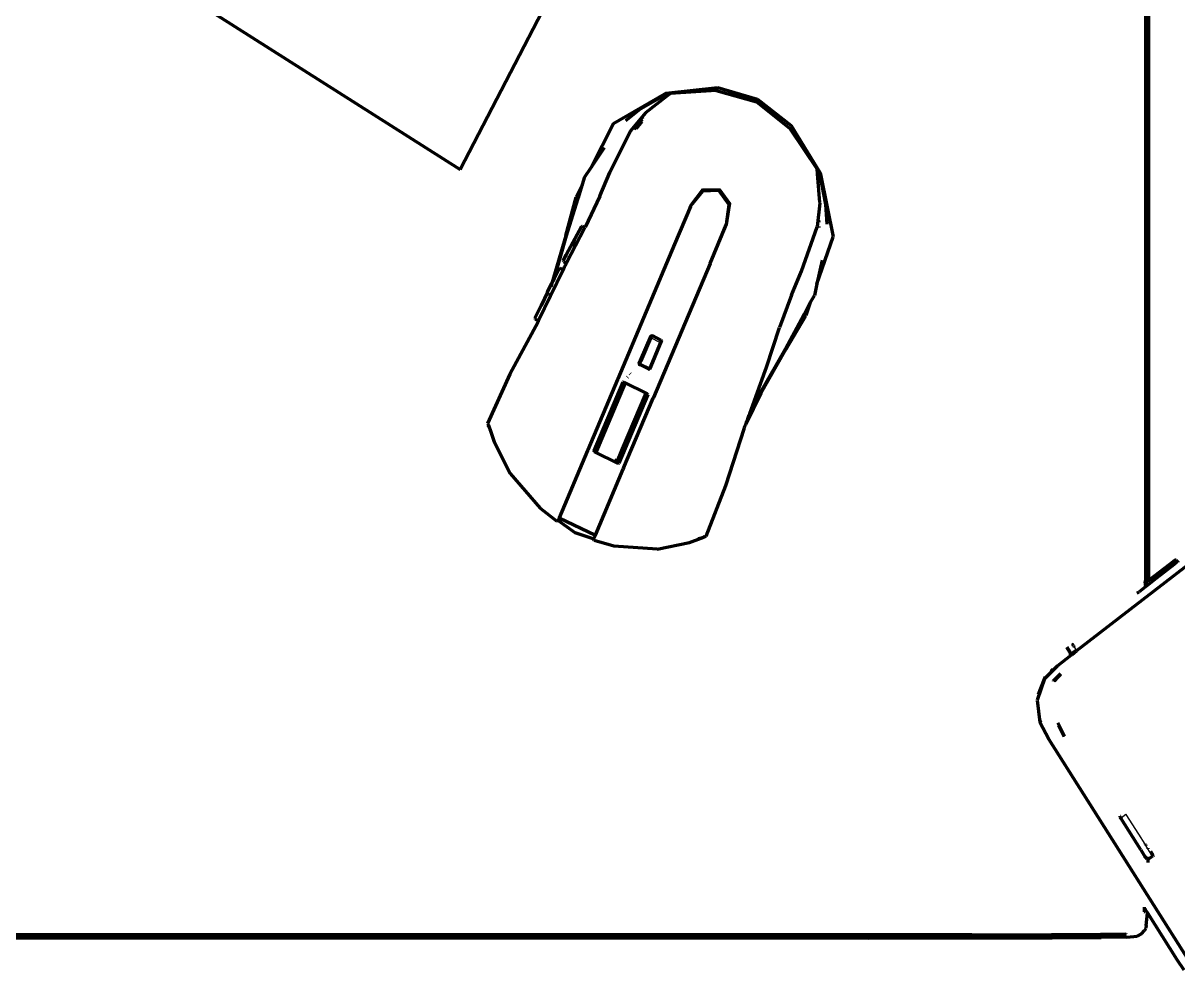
# Model space of a CAD drawing. Header units: millimetres. Extents: x 4307 to 31003, y 2809 to 20009.
# Drawn here: x 12985.9 to 13191.9, y 13393.5 to 13562.4 of the extents above; entities that cross this region are included whole.
import ezdxf

# ---------------------------------------------------------------- set-up
doc = ezdxf.new("R2010")
doc.units = ezdxf.units.MM
doc.layers.add('ProfileEdges', color=7, linetype='Continuous')

msp = doc.modelspace()

# ---------------------------------------------------------------- linework, layer by layer
for p, q in [((13100.52, 13549.77), (13100.35, 13549.79)), ((13116.7, 13548.46), (13109.53, 13550.4)), ((13099.8, 13549.25), (13100.04, 13549.39)), ((13122.65, 13543.64), (13116.7, 13548.46)), ((13096.8, 13546.14), (13096.23, 13545.3)), ((13096.6, 13545.53), (13096.23, 13545.3)), ((13096.23, 13545.3), (13094.96, 13543.42)), ((13095.09, 13543.45), (13096.49, 13545.19)), ((13096.35, 13544.76), (13095.37, 13543.53)), ((13096.1, 13545.22), (13095.87, 13545.07)), ((13096.23, 13545.3), (13096.1, 13545.22)), ((13128.01, 13535.59), (13128.13, 13535.46)), ((13128.05, 13534.93), (13129.02, 13530.07)), ((13084.55, 13531.37), (13084.91, 13531.17)), ((13084.93, 13531.24), (13084.64, 13531.41)), ((13084.64, 13531.37), (13084.93, 13531.21)), ((13084.93, 13531.24), (13084.64, 13531.37)), ((13104.83, 13529.89), (13107.05, 13532.85)), ((13107.05, 13532.85), (13110.13, 13532.88)), ((13107.07, 13532.55), (13107.08, 13532.66)), ((13110.02, 13532.62), (13107.07, 13532.55)), ((13107.07, 13532.47), (13107.07, 13532.55)), ((13107.08, 13532.66), (13110.06, 13532.7)), ((13110.02, 13532.62), (13109.99, 13532.54)), ((13110.06, 13532.7), (13110.02, 13532.62)), ((13111, 13531.27), (13110.02, 13532.62)), ((13110.06, 13532.7), (13111.94, 13530.15)), ((13110.13, 13532.88), (13112.09, 13530.25)), ((13104.4, 13528.82), (13104.83, 13529.89)), ((13105.59, 13530.75), (13104.88, 13529.86)), ((13111.9, 13530.04), (13111.42, 13526.49)), ((13112.09, 13530.25), (13111.48, 13526.46)), ((13111.87, 13530.08), (13111.82, 13530.02)), ((13111.94, 13530.15), (13111.87, 13530.08)), ((13111.9, 13530.04), (13111.87, 13530.08)), ((13104.4, 13528.82), (13101.94, 13523.04)), ((13128.04, 13526.93), (13127.98, 13527.28)), ((13082.74, 13524.53), (13082.81, 13524.76)), ((13085.57, 13526.12), (13084.7, 13524.49)), ((13085.57, 13526.12), (13086.03, 13525.89)), ((13086.01, 13525.84), (13085.61, 13526.04)), ((13111.48, 13526.46), (13087.76, 13470.21)), ((13101.94, 13523.04), (13081.11, 13473.64)), ((13082.79, 13524.07), (13082.88, 13524.41)), ((13082.86, 13521.02), (13083.78, 13522.75)), ((13083.78, 13522.75), (13084.68, 13524.44)), ((13084.38, 13523.66), (13083.97, 13522.39)), ((13084.7, 13524.49), (13084.68, 13524.44)), ((13082.36, 13520.03), (13082.86, 13521.02)), ((13082.8, 13519.64), (13083.14, 13520.88)), ((13080.64, 13516.74), (13081.57, 13518.6)), ((13081.57, 13518.6), (13081.59, 13518.64)), ((13082.14, 13518.31), (13081.57, 13518.6)), ((13082.16, 13518.35), (13081.59, 13518.64)), ((13082.8, 13519.64), (13082.36, 13520.03)), ((13080.62, 13516.69), (13080.5, 13516.44)), ((13080.64, 13516.74), (13080.62, 13516.69)), ((13079.51, 13514.4), (13079.99, 13515.37)), ((13080.11, 13515.73), (13080.2, 13515.81)), ((13080.2, 13515.81), (13080.25, 13515.98)), ((13080.25, 13515.98), (13080.49, 13516.41)), ((13079.41, 13514.2), (13078.34, 13511.96)), ((13079.41, 13514.2), (13079.48, 13514.32)), ((13079.48, 13514.32), (13079.51, 13514.4)), ((13079.64, 13514.24), (13079.58, 13514.06)), ((13079.69, 13513.79), (13079.82, 13514.15)), ((13077.28, 13509.78), (13078.34, 13511.96)), ((13125.43, 13510.32), (13125.16, 13510.41)), ((13125.18, 13510.45), (13125.43, 13510.32)), ((13125.43, 13510.32), (13125.19, 13510.47)), ((13125.5, 13510.33), (13125.43, 13510.32)), ((13125.47, 13510.31), (13125.43, 13510.32)), ((13125.56, 13510.3), (13125.5, 13510.33)), ((13077.75, 13509.16), (13072.74, 13499.66)), ((13077.22, 13509.66), (13077.79, 13509.33)), ((13077.24, 13509.69), (13077.28, 13509.78)), ((13077.24, 13509.69), (13077.8, 13509.36)), ((13077.79, 13509.33), (13077.83, 13509.34)), ((13077.8, 13509.36), (13077.85, 13509.37)), ((13097.92, 13506.21), (13096.19, 13502.12)), ((13098.01, 13506.7), (13097.9, 13506.69)), ((13097.92, 13506.21), (13097.95, 13506.3)), ((13097.95, 13506.23), (13097.92, 13506.21)), ((13099.44, 13505.43), (13097.95, 13506.23)), ((13097.99, 13506.39), (13098.07, 13506.57)), ((13098.03, 13506.74), (13098.01, 13506.7)), ((13098.07, 13506.57), (13099.58, 13505.82)), ((13099.44, 13505.43), (13097.7, 13501.34)), ((13099.59, 13505.78), (13099.44, 13505.43)), ((13099.58, 13505.82), (13099.59, 13505.78)), ((13099.71, 13505.83), (13099.73, 13505.87)), ((13099.78, 13505.72), (13099.71, 13505.83)), ((13122.08, 13504.5), (13121.95, 13504.3)), ((13096.19, 13502.12), (13096, 13501.66)), ((13095.82, 13501.49), (13095.84, 13501.54)), ((13096, 13501.66), (13097.5, 13500.88)), ((13097.5, 13500.88), (13097.68, 13501.25)), ((13097.54, 13500.68), (13097.52, 13500.62)), ((13097.7, 13501.34), (13097.68, 13501.25)), ((13069.94, 13493.39), (13072.74, 13499.66)), ((13093.04, 13498.43), (13092.95, 13498.4)), ((13097.02, 13496.44), (13096.87, 13496.51)), ((13097.25, 13496.32), (13097.02, 13496.44)), ((13097.23, 13496.26), (13097.25, 13496.32)), ((13114.94, 13491.24), (13117.5, 13496.45)), ((13116.56, 13494.98), (13115.5, 13492.79)), ((13068.83, 13490.93), (13069.63, 13492.73)), ((13069.63, 13492.73), (13069.94, 13493.39)), ((13068.83, 13490.93), (13068.88, 13490.75)), ((13069.33, 13489.5), (13069.92, 13487.79)), ((13072.79, 13482.14), (13069.92, 13487.79)), ((13087.78, 13485.87), (13087.73, 13486.01)), ((13087.78, 13485.87), (13087.82, 13485.95)), ((13087.97, 13485.73), (13087.78, 13485.87)), ((13091.73, 13483.88), (13087.97, 13485.73)), ((13091.98, 13483.8), (13091.73, 13483.88)), ((13092.11, 13483.85), (13091.98, 13483.8)), ((13111.16, 13479.84), (13107.63, 13470.92)), ((13081.09, 13473.56), (13081.14, 13473.63)), ((13087.74, 13470.23), (13087.72, 13470.14)), ((13098.99, 13468.62), (13104.75, 13469.82)), ((13106.32, 13470.42), (13104.75, 13469.82)), ((13107.42, 13470.82), (13106.32, 13470.42)), ((13107.48, 13470.86), (13107.42, 13470.82)), ((13107.63, 13470.92), (13107.48, 13470.86)), ((13187.85, 13463.75), (13191.55, 13466.62)), ((13187.85, 13463.75), (13186.63, 13462.81)), ((13186.08, 13462.38), (13186.05, 13462.36)), ((13186.21, 13462.48), (13186.08, 13462.38)), ((13186.32, 13462.57), (13186.21, 13462.48)), ((13186.63, 13462.81), (13186.42, 13462.64)), ((13172.95, 13451.79), (13173.06, 13451.62)), ((13173.35, 13451.16), (13173.73, 13450.55)), ((13170.54, 13437.21), (13170.57, 13437.08)), ((13170.57, 13437.08), (13171.59, 13435.14)), ((13181.67, 13420.57), (13181.62, 13420.55)), ((13181.62, 13420.55), (13186, 13413.63)), ((13181.73, 13420.61), (13181.67, 13420.57)), ((13181.73, 13420.61), (13182.56, 13421.26)), ((13182.64, 13421.24), (13182.56, 13421.26)), ((13184.89, 13417.69), (13182.64, 13421.24)), ((13186.01, 13415.91), (13184.89, 13417.69)), ((13186.14, 13415.71), (13186.01, 13415.91)), ((13186.53, 13415.09), (13186.14, 13415.71)), ((13186, 13413.57), (13186.13, 13413.43)), ((13186.28, 13413.4), (13186.52, 13413.58)), ((13186.52, 13413.58), (13186.63, 13413.66)), ((13187.13, 13414.14), (13186.53, 13415.09)), ((13187.13, 13414.05), (13187.13, 13414.14)), ((13186.13, 13413.36), (13186.2, 13413.31))]:
    msp.add_line(p, q)
at = {"layer": 'ProfileEdges', "lineweight": 211}
for p, q in [((13186.06, 13712.74), (13186.08, 13462.9)), ((13186.19, 13712.75), (13186.21, 13462.63)), ((13186.62, 13712.81), (13186.63, 13462.96)), ((13186.32, 13689.15), (13186.32, 13462.88)), ((13186.42, 13462.87), (13186.42, 13689.16)), ((13063.81, 13536.31), (13121.4, 13647.16)), ((12998.26, 13577.98), (13063.81, 13536.31)), ((13091.18, 13544.5), (13100.35, 13549.79)), ((13096, 13547.12), (13100.31, 13549.61)), ((13100.38, 13549.56), (13100.31, 13549.61)), ((13100.35, 13549.79), (13100.58, 13549.91)), ((13100.38, 13549.56), (13100.49, 13549.58)), ((13100.7, 13549.41), (13100.49, 13549.58)), ((13100.58, 13549.91), (13109.78, 13550.93)), ((13101.37, 13549.88), (13100.73, 13549.39)), ((13109.53, 13550.4), (13101.37, 13549.88)), ((13109.53, 13550.4), (13116.68, 13548.42)), ((13109.78, 13550.93), (13116.86, 13548.85)), ((13100.73, 13549.39), (13096.89, 13546.43)), ((13100.73, 13549.39), (13100.7, 13549.41)), ((13116.68, 13548.42), (13122.65, 13543.64)), ((13116.86, 13548.85), (13122.86, 13544.18)), ((13093.41, 13545.07), (13096, 13547.12)), ((13096.89, 13546.43), (13094.25, 13543.22)), ((13087.23, 13536.69), (13091.18, 13544.5)), ((13095.77, 13544.92), (13096.1, 13545.22)), ((13095.87, 13545.07), (13095.84, 13545.05)), ((13122.65, 13543.64), (13127.54, 13536.38)), ((13122.86, 13544.18), (13128.06, 13535.73)), ((13094.25, 13543.22), (13090.55, 13535.79)), ((13087.23, 13536.69), (13089.58, 13540.24)), ((13086.1, 13534.98), (13087.23, 13536.69)), ((13088.76, 13531.54), (13090.55, 13535.79)), ((13127.61, 13535.53), (13127.54, 13536.38)), ((13127.61, 13535.53), (13127.64, 13535.52)), ((13127.98, 13530.4), (13127.61, 13535.53)), ((13127.64, 13535.52), (13127.89, 13535.45)), ((13127.96, 13535.33), (13127.89, 13535.45)), ((13128.04, 13535.31), (13127.96, 13535.33)), ((13129.08, 13530.06), (13128.04, 13535.31)), ((13128.06, 13535.73), (13128.13, 13535.46)), ((13128.13, 13535.46), (13130.36, 13524.29)), ((13084.57, 13531.44), (13085.68, 13533.62)), ((13084.93, 13531.24), (13085.68, 13533.62)), ((13085.68, 13533.62), (13086.1, 13534.98)), ((13082.68, 13524.56), (13084.55, 13531.37)), ((13082.82, 13524.45), (13084.91, 13531.17)), ((13084.55, 13531.37), (13084.64, 13531.37)), ((13084.57, 13531.44), (13084.64, 13531.41)), ((13084.64, 13531.41), (13084.64, 13531.37)), ((13084.91, 13531.17), (13084.93, 13531.24)), ((13088.76, 13531.54), (13086.11, 13526.03)), ((13107.07, 13532.47), (13104.95, 13529.82)), ((13109.99, 13532.54), (13107.07, 13532.47)), ((13111.82, 13530.02), (13109.99, 13532.54)), ((13104.93, 13529.73), (13102.06, 13522.98)), ((13104.95, 13529.82), (13104.93, 13529.73)), ((13111.35, 13526.53), (13111.82, 13530.02)), ((13128, 13530.31), (13127.5, 13526.07)), ((13128.03, 13530.37), (13127.98, 13530.4)), ((13128.03, 13530.37), (13128, 13530.31)), ((13129.32, 13526.54), (13129.08, 13530.06)), ((13082.77, 13521.07), (13085.47, 13526.15)), ((13082.8, 13519.64), (13086.01, 13525.84)), ((13085.47, 13526.15), (13085.61, 13526.2)), ((13085.61, 13526.2), (13086.08, 13525.97)), ((13086.01, 13525.84), (13086.03, 13525.89)), ((13086.03, 13525.89), (13086.08, 13525.97)), ((13086.08, 13525.97), (13086.11, 13526.03)), ((13108.42, 13519.57), (13111.3, 13526.45)), ((13111.3, 13526.45), (13111.35, 13526.53)), ((13124.74, 13518.16), (13127.5, 13526.07)), ((13127.87, 13525.97), (13127.87, 13526.12)), ((13082.68, 13524.56), (13080.21, 13516.06)), ((13080.64, 13516.95), (13082.82, 13524.45)), ((13102.06, 13522.98), (13091.94, 13498.96)), ((13127.49, 13515.92), (13130.36, 13524.29)), ((13082.26, 13520.07), (13082.77, 13521.07)), ((13080.64, 13516.95), (13081.49, 13518.66)), ((13081.64, 13518.73), (13081.49, 13518.66)), ((13082.2, 13518.44), (13081.64, 13518.73)), ((13082.4, 13518.87), (13082.2, 13518.44)), ((13082.3, 13519.92), (13082.26, 13520.07)), ((13082.3, 13519.92), (13082.75, 13519.53)), ((13082.72, 13519.48), (13082.4, 13518.87)), ((13082.72, 13519.48), (13082.75, 13519.53)), ((13082.8, 13519.64), (13082.75, 13519.53)), ((13108.42, 13519.57), (13098.33, 13495.66)), ((13128.43, 13520.14), (13127.49, 13515.92)), ((13082.14, 13518.31), (13077.82, 13509.39)), ((13080.21, 13516.06), (13080.64, 13516.95)), ((13080.5, 13516.44), (13080.64, 13516.95)), ((13082.16, 13518.35), (13082.14, 13518.31)), ((13082.2, 13518.44), (13082.16, 13518.35)), ((13122.94, 13513.91), (13124.74, 13518.16)), ((13079.4, 13514.42), (13080.21, 13516.06)), ((13080.11, 13515.73), (13079.99, 13515.37)), ((13080.21, 13516.06), (13080.11, 13515.73)), ((13080.49, 13516.41), (13080.5, 13516.44)), ((13127.49, 13515.92), (13127.03, 13513.86)), ((13257.25, 13515.05), (13173.81, 13450.42)), ((13079.4, 13514.42), (13078.27, 13512.07)), ((13079.59, 13514.26), (13079.55, 13514.14)), ((13079.63, 13513.93), (13079.73, 13514.19)), ((13122.94, 13513.91), (13120.83, 13508.12)), ((13125.19, 13510.47), (13126.36, 13512.63)), ((13125.56, 13510.3), (13126.36, 13512.63)), ((13126.36, 13512.63), (13127.03, 13513.86)), ((13078.27, 13512.07), (13077.17, 13509.8)), ((13121.85, 13504.31), (13125.16, 13510.41)), ((13125.16, 13510.41), (13125.19, 13510.47)), ((13077.75, 13509.16), (13072.72, 13499.77)), ((13077.16, 13509.77), (13077.17, 13509.8)), ((13077.22, 13509.66), (13077.16, 13509.77)), ((13077.22, 13509.66), (13077.21, 13509.62)), ((13077.79, 13509.33), (13077.21, 13509.62)), ((13077.82, 13509.31), (13077.74, 13509.23)), ((13077.74, 13509.23), (13077.75, 13509.16)), ((13077.82, 13509.31), (13077.79, 13509.33)), ((13077.82, 13509.39), (13077.83, 13509.34)), ((13077.83, 13509.34), (13077.82, 13509.31)), ((13122.02, 13504.26), (13125.53, 13510.23)), ((13125.53, 13510.23), (13125.47, 13510.31)), ((13125.47, 13510.31), (13125.56, 13510.3)), ((13096.01, 13502.21), (13097.88, 13506.65)), ((13097.96, 13506.64), (13096.08, 13502.18)), ((13097.88, 13506.65), (13097.9, 13506.69)), ((13097.88, 13506.65), (13097.96, 13506.64)), ((13097.96, 13506.64), (13098.01, 13506.7)), ((13098.01, 13506.7), (13098.09, 13506.69)), ((13098.09, 13506.69), (13099.66, 13505.88)), ((13118.47, 13501.03), (13120.83, 13508.12)), ((13099.71, 13505.74), (13097.83, 13501.27)), ((13097.89, 13501.24), (13099.77, 13505.68)), ((13099.66, 13505.88), (13099.71, 13505.83)), ((13099.71, 13505.83), (13099.71, 13505.74)), ((13099.77, 13505.68), (13099.71, 13505.74)), ((13099.78, 13505.72), (13099.77, 13505.68)), ((13117.42, 13496.53), (13121.85, 13504.31)), ((13117.56, 13496.42), (13122.02, 13504.26)), ((13095.79, 13501.69), (13096.01, 13502.21)), ((13095.88, 13501.71), (13096.08, 13502.18)), ((13095.93, 13502.26), (13096.01, 13502.21)), ((13096.01, 13502.21), (13096.08, 13502.18)), ((13096.08, 13502.18), (13096.19, 13502.12)), ((13095.62, 13501.56), (13095.81, 13501.52)), ((13095.69, 13501.71), (13095.79, 13501.69)), ((13095.77, 13501.64), (13095.79, 13501.69)), ((13095.81, 13501.62), (13095.77, 13501.64)), ((13095.79, 13501.69), (13095.81, 13501.62)), ((13095.84, 13501.54), (13095.81, 13501.62)), ((13095.81, 13501.52), (13095.84, 13501.54)), ((13095.84, 13501.54), (13095.93, 13501.49)), ((13095.93, 13501.57), (13095.88, 13501.71)), ((13096.03, 13501.47), (13095.93, 13501.57)), ((13095.93, 13501.49), (13096.03, 13501.47)), ((13096.03, 13501.47), (13095.95, 13501.29)), ((13097.51, 13500.77), (13096.03, 13501.47)), ((13096.03, 13501.47), (13097.42, 13500.73)), ((13097.38, 13500.65), (13097.42, 13500.73)), ((13097.46, 13500.72), (13097.42, 13500.73)), ((13097.46, 13500.72), (13097.54, 13500.68)), ((13097.51, 13500.77), (13097.63, 13500.81)), ((13097.57, 13500.69), (13097.54, 13500.68)), ((13097.7, 13500.5), (13097.54, 13500.68)), ((13097.66, 13500.68), (13097.57, 13500.69)), ((13097.63, 13500.81), (13097.83, 13501.27)), ((13097.66, 13500.68), (13097.89, 13501.24)), ((13097.75, 13500.64), (13097.66, 13500.68)), ((13097.7, 13501.34), (13097.83, 13501.27)), ((13097.83, 13501.27), (13097.89, 13501.24)), ((13097.89, 13501.24), (13097.98, 13501.2)), ((13115.5, 13492.79), (13118.25, 13500.37)), ((13118.25, 13500.37), (13118.47, 13501.03)), ((13072.72, 13499.77), (13068.74, 13490.99)), ((13091.89, 13498.84), (13086.63, 13486.31)), ((13087.76, 13486.09), (13092.93, 13498.34)), ((13093.25, 13498.25), (13089.09, 13488.39)), ((13091.94, 13498.96), (13091.89, 13498.84)), ((13092.95, 13498.4), (13092.93, 13498.34)), ((13092.93, 13498.34), (13093.06, 13498.39)), ((13093.25, 13498.25), (13093.06, 13498.39)), ((13093.27, 13498.29), (13093.25, 13498.25)), ((13097, 13496.38), (13093.25, 13498.25)), ((13093.67, 13499.25), (13093.64, 13499.18)), ((13094.2, 13499.8), (13094.16, 13499.83)), ((13097.3, 13496.17), (13092.14, 13483.92)), ((13092.82, 13486.47), (13097, 13496.38)), ((13097, 13496.38), (13097.02, 13496.44)), ((13097.23, 13496.26), (13097, 13496.38)), ((13097.3, 13496.17), (13097.23, 13496.26)), ((13114.78, 13490.79), (13117.56, 13496.42)), ((13117.42, 13496.53), (13115.14, 13491.8)), ((13092.99, 13483.03), (13098.29, 13495.54)), ((13098.29, 13495.54), (13098.33, 13495.66)), ((13115.14, 13491.8), (13115.01, 13491.52)), ((13115.14, 13491.8), (13115.39, 13492.56)), ((13115.5, 13492.79), (13115.39, 13492.56)), ((13068.74, 13490.99), (13068.88, 13490.75)), ((13068.88, 13490.75), (13068.89, 13490.77)), ((13068.88, 13490.75), (13068.9, 13490.69)), ((13068.88, 13490.61), (13068.9, 13490.69)), ((13068.88, 13490.61), (13068.9, 13490.53)), ((13068.9, 13490.53), (13068.88, 13490.44)), ((13068.91, 13490.39), (13068.88, 13490.44)), ((13068.9, 13490.69), (13069.33, 13489.5)), ((13068.91, 13490.39), (13069.1, 13489.99)), ((13069.1, 13489.99), (13069.33, 13489.5)), ((13111.25, 13479.9), (13114.57, 13490.23)), ((13114.57, 13490.23), (13114.64, 13490.52)), ((13114.64, 13490.52), (13114.78, 13490.79)), ((13114.78, 13490.79), (13114.81, 13490.97)), ((13114.81, 13490.97), (13114.94, 13491.24)), ((13114.94, 13491.24), (13115.01, 13491.52)), ((13069.33, 13489.5), (13069.9, 13487.71)), ((13069.9, 13487.71), (13072.77, 13482.07)), ((13089.09, 13488.39), (13088.32, 13486.55)), ((13089.09, 13488.39), (13089.17, 13488.35)), ((13086.55, 13486.17), (13081.51, 13474.14)), ((13086.55, 13486.17), (13086.63, 13486.31)), ((13087.73, 13486.01), (13087.76, 13486.09)), ((13087.76, 13486.09), (13087.82, 13485.95)), ((13087.82, 13485.95), (13088.02, 13485.84)), ((13088.02, 13485.84), (13087.97, 13485.73)), ((13088.32, 13486.55), (13088.02, 13485.84)), ((13088.22, 13486.08), (13088.02, 13485.84)), ((13091.78, 13483.99), (13088.02, 13485.84)), ((13088.32, 13486.55), (13088.39, 13486.49)), ((13091.78, 13483.99), (13092.82, 13486.47)), ((13092.82, 13486.47), (13092.74, 13486.52)), ((13091.79, 13484.24), (13091.42, 13484.5)), ((13091.78, 13483.99), (13091.73, 13483.88)), ((13091.78, 13483.99), (13091.79, 13484.24)), ((13091.78, 13483.99), (13092.01, 13483.87)), ((13092.01, 13483.87), (13092.14, 13483.92)), ((13092.11, 13483.85), (13092.14, 13483.92)), ((13072.77, 13482.07), (13078.12, 13475.86)), ((13087.98, 13471.09), (13092.94, 13482.87)), ((13092.99, 13483.03), (13092.94, 13482.87)), ((13107.73, 13470.88), (13111.25, 13479.9)), ((13078.12, 13475.86), (13081.09, 13473.56)), ((13081.25, 13473.6), (13081.09, 13473.56)), ((13081.3, 13473.7), (13081.25, 13473.6)), ((13081.35, 13473.74), (13081.3, 13473.7)), ((13081.3, 13473.7), (13084.27, 13471.53)), ((13081.51, 13474.14), (13081.35, 13473.74)), ((13081.51, 13474.14), (13087.98, 13471.09)), ((13084.27, 13471.53), (13087.69, 13470.4)), ((13087.64, 13470.3), (13087.69, 13470.4)), ((13087.72, 13470.14), (13087.64, 13470.3)), ((13087.68, 13470.48), (13087.98, 13471.09)), ((13087.69, 13470.4), (13087.68, 13470.48)), ((13091.22, 13469.11), (13087.72, 13470.14)), ((13098.96, 13468.55), (13104.72, 13469.75)), ((13104.72, 13469.75), (13106.81, 13470.54)), ((13106.81, 13470.54), (13106.32, 13470.42)), ((13106.81, 13470.54), (13107.31, 13470.72)), ((13107.21, 13470.63), (13106.81, 13470.54)), ((13107.26, 13470.65), (13107.21, 13470.63)), ((13107.31, 13470.72), (13107.26, 13470.65)), ((13107.31, 13470.72), (13107.38, 13470.75)), ((13107.38, 13470.75), (13107.73, 13470.88)), ((13107.42, 13470.82), (13107.38, 13470.75)), ((13107.42, 13470.82), (13107.47, 13470.84)), ((13107.48, 13470.86), (13107.47, 13470.84)), ((13098.96, 13468.55), (13091.22, 13469.11)), ((13190.42, 13465.86), (13186.63, 13462.96)), ((13191.21, 13465.84), (13188.08, 13463.39)), ((13191.34, 13466.58), (13190.42, 13465.86)), ((13191.21, 13465.84), (13191.34, 13465.98)), ((13191.55, 13466.62), (13191.34, 13466.58)), ((13191.34, 13465.98), (13191.71, 13466.38)), ((13191.58, 13466.12), (13191.34, 13465.98)), ((13191.55, 13466.62), (13191.71, 13466.38)), ((13191.58, 13466.12), (13191.74, 13466.34)), ((13191.71, 13466.38), (13191.74, 13466.42)), ((13191.71, 13466.38), (13191.74, 13466.34)), ((13191.85, 13466.5), (13191.74, 13466.42)), ((13191.74, 13466.34), (13191.79, 13466.26)), ((13191.85, 13466.5), (13191.79, 13466.26)), ((13191.9, 13466.52), (13191.85, 13466.5)), ((13188.08, 13463.39), (13186.32, 13462.02)), ((13186.63, 13462.96), (13186.6, 13462.93)), ((13188.08, 13463.39), (13187.85, 13463.75)), ((13184.65, 13460.76), (13184.97, 13460.96)), ((13186.08, 13461.83), (13184.97, 13460.96)), ((13186.05, 13462.51), (13186.08, 13462.9)), ((13186.05, 13462.51), (13186.21, 13462.63)), ((13186.08, 13462.38), (13186.05, 13462.51)), ((13186.05, 13462.51), (13186.05, 13462.36)), ((13186.05, 13462.36), (13186.08, 13461.83)), ((13186.32, 13462.02), (13186.08, 13461.83)), ((13186.32, 13462.72), (13186.21, 13462.63)), ((13186.21, 13462.63), (13186.21, 13462.48)), ((13186.32, 13462.88), (13186.42, 13462.87)), ((13186.32, 13462.72), (13186.32, 13462.88)), ((13186.32, 13462.57), (13186.32, 13462.72)), ((13186.32, 13462.02), (13186.32, 13462.57)), ((13186.55, 13462.89), (13186.42, 13462.79)), ((13186.63, 13462.81), (13186.6, 13462.93)), ((13184.65, 13460.76), (13184.57, 13460.72)), ((13172.01, 13451.07), (13172.8, 13449.83)), ((13172.06, 13451.11), (13172.84, 13449.86)), ((13173.25, 13451.31), (13173.06, 13451.62)), ((13173.25, 13451.31), (13173.35, 13451.16)), ((13170.37, 13447.74), (13172.88, 13449.7)), ((13172.58, 13449.64), (13172.8, 13449.83)), ((13172.8, 13449.83), (13172.84, 13449.86)), ((13172.8, 13449.83), (13172.88, 13449.7)), ((13172.84, 13449.86), (13173.28, 13450.19)), ((13172.93, 13449.73), (13172.84, 13449.86)), ((13172.88, 13449.7), (13172.93, 13449.73)), ((13172.93, 13449.73), (13173.81, 13450.42)), ((13173.28, 13450.19), (13173.73, 13450.55)), ((13173.81, 13450.42), (13173.73, 13450.55)), ((13168.09, 13445.43), (13170.37, 13447.74)), ((13169.28, 13446.8), (13169.6, 13447.13)), ((13168.09, 13445.43), (13166.78, 13441.65)), ((13167.03, 13442.67), (13168.09, 13445.43)), ((13168.09, 13445.43), (13168.13, 13445.65)), ((13168.13, 13445.65), (13168.22, 13445.75)), ((13169.69, 13445.03), (13169.7, 13445.07)), ((13169.7, 13445.07), (13171.02, 13446.39)), ((13170.41, 13445.69), (13169.83, 13444.99)), ((13170.95, 13446.21), (13170.41, 13445.69)), ((13166.78, 13441.65), (13167.26, 13437.68)), ((13167.26, 13437.68), (13168.83, 13434.67)), ((13167.35, 13437.83), (13167.31, 13438.06)), ((13167.44, 13437.66), (13167.35, 13437.83)), ((13171.67, 13435.21), (13170.47, 13437.59)), ((13171.57, 13435.13), (13170.57, 13437.08)), ((13193.82, 13395.19), (13168.83, 13434.67)), ((13181.57, 13420.76), (13181.59, 13420.92)), ((13181.63, 13420.66), (13181.57, 13420.76)), ((13181.59, 13420.92), (13181.63, 13420.95)), ((13181.67, 13420.57), (13181.65, 13420.63)), ((13185.26, 13414.92), (13181.67, 13420.57)), ((13186.01, 13416.01), (13186.01, 13415.91)), ((13186.14, 13415.81), (13186.14, 13415.71)), ((13185.26, 13414.92), (13186, 13413.74)), ((13186, 13413.74), (13186, 13413.63)), ((13186, 13413.74), (13186.13, 13413.53)), ((13186, 13413.63), (13186, 13413.57)), ((13186.13, 13413.53), (13186.13, 13413.43)), ((13186.13, 13413.53), (13186.21, 13413.42)), ((13186.5, 13413.16), (13187.38, 13413.84)), ((13186.52, 13413.58), (13186.5, 13413.16)), ((13186.53, 13415.2), (13186.53, 13415.09)), ((13186.96, 13414.7), (13187.41, 13414)), ((13187.38, 13413.84), (13187.41, 13414)), ((13187.55, 13413.97), (13187.38, 13413.84)), ((13186.13, 13413.43), (13186.13, 13413.36)), ((13186.28, 13413.4), (13186.21, 13413.42)), ((13186.36, 13413.19), (13186.28, 13413.4)), ((13186.5, 13413.16), (13186.36, 13413.19)), ((13186.5, 13413.16), (13186.51, 13413.04)), ((13186.51, 13412.93), (13186.51, 13412.68)), ((13185.9, 13403.84), (13185.91, 13404.45)), ((13185.9, 13403.84), (13186.03, 13403.79)), ((13185.91, 13404.45), (13185.91, 13404.71)), ((13185.91, 13404.45), (13186.04, 13404.29)), ((13186.04, 13404.29), (13186.03, 13404.25)), ((13186.03, 13404.25), (13186.03, 13403.79)), ((13186.03, 13404.25), (13186.44, 13403.65)), ((13186.04, 13404.29), (13186.04, 13404.51)), ((13186.23, 13401.42), (13186.44, 13403.65)), ((13186.44, 13403.65), (13191.69, 13395.32)), ((13186.23, 13401.42), (13186.13, 13400.94)), ((13136.73, 13399.13), (12669.97, 13399.14)), ((13155.09, 13399.76), (12670.04, 13399.76)), ((12688.41, 13399.37), (13136.71, 13399.37)), ((13136.7, 13399.6), (13155.1, 13399.62)), ((13136.71, 13399.47), (13136.7, 13399.6)), ((13155.11, 13399.49), (13136.71, 13399.47)), ((13136.71, 13399.47), (13136.71, 13399.37)), ((13136.73, 13399.13), (13169.42, 13399.21)), ((13155.09, 13399.76), (13169.34, 13399.8)), ((13155.1, 13399.62), (13169.36, 13399.65)), ((13169.38, 13399.53), (13155.11, 13399.49)), ((13169.34, 13399.8), (13178.06, 13399.86)), ((13178.09, 13399.71), (13169.36, 13399.65)), ((13169.36, 13399.65), (13169.38, 13399.53)), ((13169.42, 13399.21), (13178.18, 13399.26)), ((13178.06, 13399.86), (13182.61, 13399.94)), ((13182.65, 13399.8), (13178.09, 13399.71)), ((13182.78, 13399.35), (13178.18, 13399.26)), ((13182.61, 13399.94), (13182.65, 13399.8)), ((13182.78, 13399.35), (13184.58, 13399.53)), ((13184.58, 13399.53), (13185.36, 13399.91)), ((13185.36, 13399.91), (13185.93, 13400.54)), ((13186.13, 13400.94), (13185.93, 13400.54)), ((13191.69, 13395.32), (13192.92, 13393.49))]:
    msp.add_line(p, q, dxfattribs=at)

doc.saveas('drawing.dxf')
